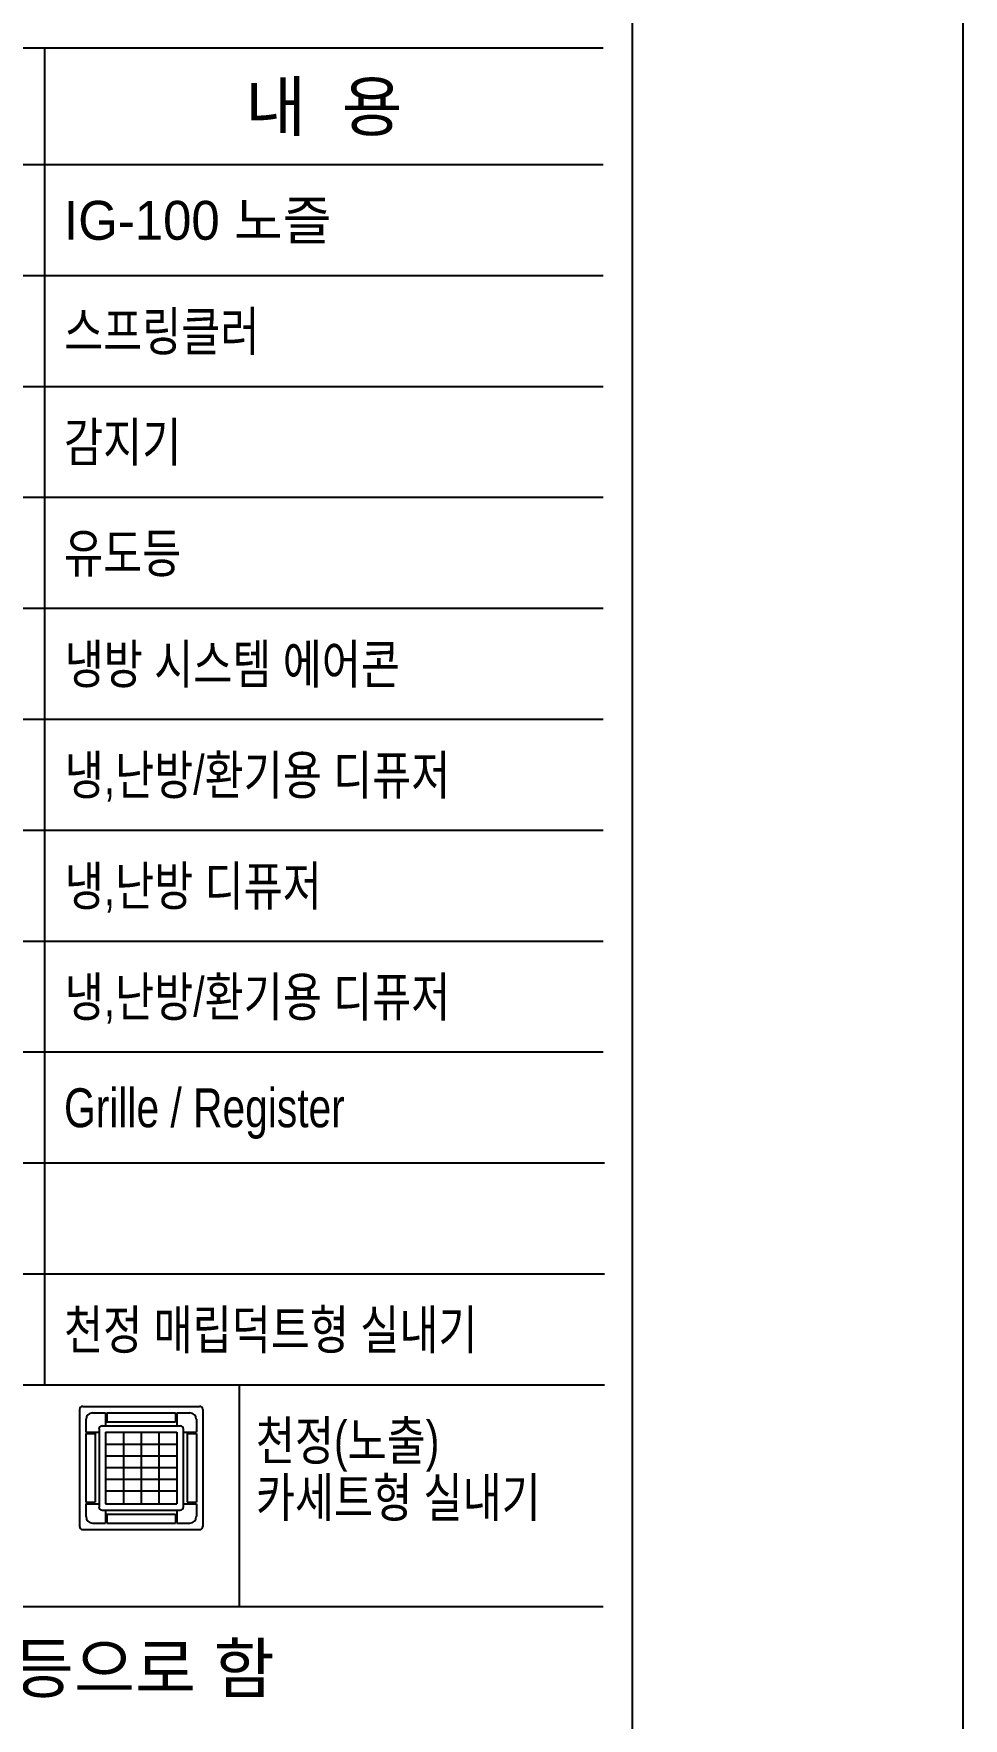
# Model space of a CAD drawing. Header units: millimetres. Extents: x 0 to 841, y 0 to 735.
# Drawn here: x 793.2 to 841, y 374.5 to 461.1 of the extents above; entities that cross this region are included whole.
import ezdxf
from ezdxf.enums import TextEntityAlignment as Align

# ---------------------------------------------------------------- set-up
doc = ezdxf.new("R2010")
doc.units = ezdxf.units.MM
doc.layers.get('0').update_dxf_attribs({"linetype": 'CONTINUOUS'})
for name, color, linetype in [('600-01. 천장평면도(확대 평면도)$0$A-TEXT-NOTE', 7, 'CONTINUOUS'), ('A-SYM', 7, 'CONTINUOUS'), ('A-TEXT-NOTE', 7, 'CONTINUOUS'), ('에어컨', 15, 'CONTINUOUS')]:
    doc.layers.add(name, color=color, linetype=linetype)
doc.layers.add('NOPLOT', color=193, linetype='CONTINUOUS', plot=False)
doc.styles.add('600-01. 천장평면도(확대 평면도)$0$Gtx', font='')
doc.styles.add('Gtx', font='')
doc.styles.get('600-01. 천장평면도(확대 평면도)$0$Gtx').set_extended_font_data('Dotum')
doc.styles.get('Gtx').set_extended_font_data('Dotum')

# ---------------------------------------------------------------- blocks, each defined once
blk = doc.blocks.new('A$C35ef1395')
at = {"layer": '에어컨'}
for p, q in [((-633, 600), (-633, -600)), ((-600, 633), (600, 633)), ((-500, 567), (-367, 567)), ((-367, 567), (-367, 433)), ((-353, 567), (353, 567)), ((-353, 567), (-353, 473)), ((353, 567), (353, 473)), ((367, 567), (500, 567)), ((367, 567), (367, 433)), ((633, 600), (633, -600)), ((-567, 500), (-567, 367)), ((-567, 367), (-433, 367)), ((-567, 353), (-567, -353)), ((-567, 353), (-473, 353)), ((-473, 353), (-473, -353)), ((-433, 400), (-433, -400)), ((-400, 433), (400, 433)), ((-367, 367), (367, 367)), ((-367, 367), (-367, -367)), ((-353, 473), (353, 473)), ((-183, 367), (-183, -367)), ((0, 367), (0, -367)), ((183, 367), (183, -367)), ((367, 367), (367, -367)), ((433, 400), (433, -400)), ((433, 367), (567, 367)), ((473, 353), (473, -353)), ((473, 353), (567, 353)), ((567, 500), (567, 367)), ((567, 353), (567, -353)), ((367, 240), (-367, 240)), ((367, 120), (-367, 120)), ((367, 0), (-367, 0)), ((367, -120), (-367, -120)), ((367, -240), (-367, -240)), ((-567, -353), (-473, -353)), ((-567, -367), (-433, -367)), ((-567, -367), (-567, -500)), ((-400, -433), (400, -433)), ((-367, -367), (367, -367)), ((-367, -433), (-367, -567)), ((-353, -473), (353, -473)), ((-353, -473), (-353, -567)), ((353, -473), (353, -567)), ((367, -433), (367, -567)), ((433, -367), (567, -367)), ((473, -353), (567, -353)), ((567, -367), (567, -500)), ((-600, -633), (600, -633)), ((-500, -567), (-367, -567)), ((-353, -567), (353, -567)), ((367, -567), (500, -567))]:
    blk.add_line(p, q, dxfattribs=at)
for centre, radius, start, end in [((-600, 600), 33.3, 90, 180), ((-500, 500), 66.7, 90, 180), ((500, 500), 66.7, 0, 90), ((600, 600), 33.3, 0, 90), ((-400, 400), 33.3, 90, 180), ((400, 400), 33.3, 0, 90), ((-500, -500), 66.7, 180, 270), ((-400, -400), 33.3, 180, 270), ((400, -400), 33.3, 270, 0), ((500, -500), 66.7, 270, 0), ((-600, -600), 33.3, 180, 270), ((600, -600), 33.3, 270, 0)]:
    blk.add_arc(centre, radius, start, end, dxfattribs=at)

msp = doc.modelspace()

# ---------------------------------------------------------------- linework, layer by layer
at = {"layer": 'A-SYM', "color": 1}
for p, q in [((822.5, 460.348), (732.5, 460.348)), ((793.8, 460.348), (793.8, 391.648)), ((822.5, 454.348), (732.5, 454.348)), ((822.5, 448.648), (732.5, 448.648)), ((822.5, 442.948), (732.5, 442.948)), ((822.5, 437.248), (732.5, 437.248)), ((822.5, 431.548), (732.5, 431.548)), ((822.5, 425.848), (732.5, 425.848)), ((822.5, 420.148), (732.5, 420.148)), ((822.5, 414.448), (732.5, 414.448)), ((822.5, 408.748), (732.5, 408.748)), ((822.568, 403.048), (732.5, 403.048)), ((822.568, 397.348), (732.5, 397.348)), ((822.568, 391.648), (732.5, 391.648)), ((803.8, 391.648), (803.8, 380.248)), ((822.5, 380.248), (732.5, 380.248))]:
    msp.add_line(p, q, dxfattribs=at)
at = {"layer": 'NOPLOT'}
for points in [[(0, 0), (841, 0), (841, 594), (0, 594)], [(31, 17), (824, 17), (824, 577), (31, 577)]]:
    msp.add_lwpolyline(points, close=True, dxfattribs=at)

# ---------------------------------------------------------------- block references
at = {"xscale": 0.004999999999999999, "yscale": 0.004999999999999999, "zscale": 0.004999999999999999}
msp.add_blockref('A$C35ef1395', (798.762, 387.39), dxfattribs=at)

# ---------------------------------------------------------------- texts
at = {"layer": '600-01. 천장평면도(확대 평면도)$0$A-TEXT-NOTE', "style": '600-01. 천장평면도(확대 평면도)$0$Gtx'}
msp.add_text('IG-100 노즐', height=2, dxfattribs=at).set_placement((794.8, 451.498), align=Align.MIDDLE_LEFT)
at = {"layer": '600-01. 천장평면도(확대 평면도)$0$A-TEXT-NOTE', "style": '600-01. 천장평면도(확대 평면도)$0$Gtx', "width": 0.8}
for s, p in [('스프링클러', (794.8, 445.798)), ('감지기', (794.8, 440.098)), ('유도등', (794.8, 434.398)), ('냉방 시스템 에어콘', (794.833, 428.698)), ('냉,난방/환기용 디퓨저', (794.833, 422.998)), ('냉,난방 디퓨저', (794.833, 417.298)), ('냉,난방/환기용 디퓨저', (794.833, 411.598)), ('Grille / Register', (794.8, 405.898)), ('천정 매립덕트형 실내기', (794.8, 394.498)), ('천정(노출)', (804.655, 388.798)), ('카세트형 실내기', (804.655, 385.873))]:
    msp.add_text(s, height=2, dxfattribs=at).set_placement(p, align=Align.MIDDLE_LEFT)
at = {"layer": 'A-TEXT-NOTE', "style": 'Gtx'}
msp.add_text('내  용', height=2.5, dxfattribs=at).set_placement((808.15, 457.348), align=Align.MIDDLE_CENTER)
msp.add_text('※ 계단실 내 벽부형 형광등은 계단층 표시등으로 함', height=2.5, dxfattribs=at).set_placement((733.11, 375.85))

doc.saveas('drawing.dxf')
